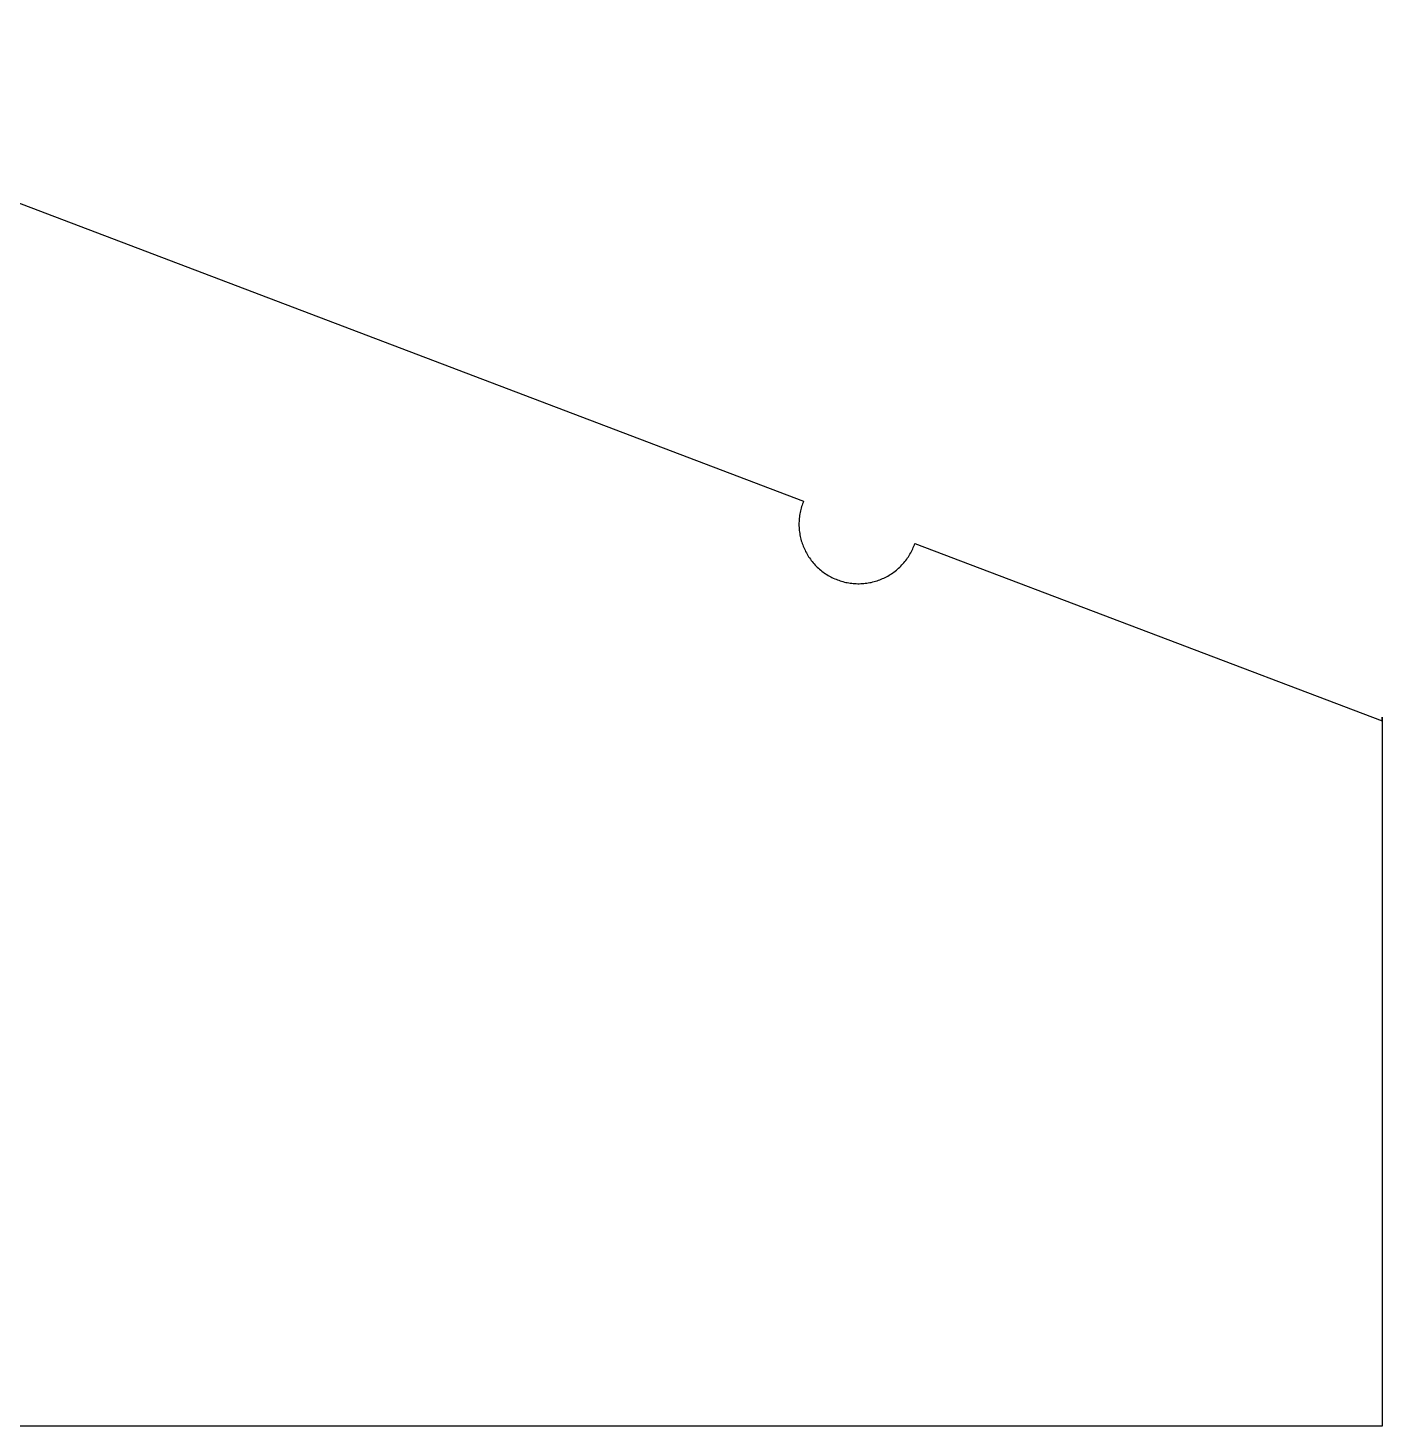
# Model space of a CAD drawing. Extents: x 296 to 1497, y 3 to 304.
# Drawn here: x 1469.66 to 1476.48, y 32.89 to 39.93 of the extents above; entities that cross this region are included whole.
import ezdxf

# ---------------------------------------------------------------- set-up
doc = ezdxf.new("R2010")
doc.units = 0
doc.layers.add('FLAT_PANELS', color=1, linetype='CONTINUOUS')

msp = doc.modelspace()

# ---------------------------------------------------------------- linework, layer by layer
at = {"layer": 'FLAT_PANELS'}
for p, q in [((1467.2963, 39.9261), (1473.5707, 37.5442)), ((1473.5607, 37.5164), (1473.5586, 37.5093)), ((1473.5629, 37.5235), (1473.5607, 37.5164)), ((1473.5654, 37.5305), (1473.5629, 37.5235)), ((1473.568, 37.5374), (1473.5654, 37.5305)), ((1473.5707, 37.5442), (1473.568, 37.5374)), ((1473.5478, 37.4422), (1473.5475, 37.4346)), ((1473.5482, 37.4498), (1473.5478, 37.4422)), ((1473.5489, 37.4574), (1473.5482, 37.4498)), ((1473.5497, 37.465), (1473.5489, 37.4574)), ((1473.5507, 37.4725), (1473.5497, 37.465)), ((1473.5519, 37.48), (1473.5507, 37.4725)), ((1473.5533, 37.4874), (1473.5519, 37.48)), ((1473.5549, 37.4947), (1473.5533, 37.4874)), ((1473.5566, 37.502), (1473.5549, 37.4947)), ((1473.5586, 37.5093), (1473.5566, 37.502)), ((1473.5475, 37.4346), (1473.5475, 37.427)), ((1473.5475, 37.427), (1473.5476, 37.4194)), ((1473.5476, 37.4194), (1473.5479, 37.4118)), ((1473.5479, 37.4118), (1473.5485, 37.4042)), ((1473.5485, 37.4042), (1473.5492, 37.3966)), ((1473.5492, 37.3966), (1473.5501, 37.3891)), ((1473.5501, 37.3891), (1473.5512, 37.3815)), ((1473.5512, 37.3815), (1473.5525, 37.3741)), ((1473.5525, 37.3741), (1473.5539, 37.3667)), ((1473.5539, 37.3667), (1473.5556, 37.3593)), ((1473.5556, 37.3593), (1473.5574, 37.352)), ((1473.5574, 37.352), (1473.5594, 37.3448)), ((1473.5594, 37.3448), (1473.5616, 37.3377)), ((1473.5616, 37.3377), (1473.5639, 37.3306)), ((1473.5639, 37.3306), (1473.5664, 37.3237)), ((1473.5664, 37.3237), (1473.569, 37.3168)), ((1473.569, 37.3168), (1473.5719, 37.31)), ((1473.5719, 37.31), (1473.5748, 37.3033)), ((1473.5748, 37.3033), (1473.578, 37.2966)), ((1474.1172, 37.2972), (1474.1204, 37.304)), ((1474.1204, 37.304), (1474.1234, 37.3108)), ((1474.1234, 37.3108), (1474.1262, 37.3176)), ((1474.1262, 37.3176), (1474.1289, 37.3245)), ((1474.1289, 37.3245), (1474.1313, 37.3314)), ((1474.1313, 37.3314), (1476.484, 36.4383)), ((1473.578, 37.2966), (1473.5813, 37.29)), ((1473.5813, 37.29), (1473.5848, 37.2835)), ((1473.5848, 37.2835), (1473.5885, 37.277)), ((1473.5885, 37.277), (1473.5924, 37.2706)), ((1473.5924, 37.2706), (1473.5964, 37.2642)), ((1473.5964, 37.2642), (1473.6006, 37.258)), ((1473.6006, 37.258), (1473.605, 37.2518)), ((1473.605, 37.2518), (1473.6095, 37.2458)), ((1473.6095, 37.2458), (1473.6142, 37.2398)), ((1473.6142, 37.2398), (1473.6191, 37.234)), ((1473.6191, 37.234), (1473.6241, 37.2282)), ((1474.0709, 37.2283), (1474.0759, 37.234)), ((1474.0759, 37.234), (1474.0808, 37.2399)), ((1474.0808, 37.2399), (1474.0855, 37.2459)), ((1474.0855, 37.2459), (1474.0901, 37.252)), ((1474.0901, 37.252), (1474.0945, 37.2582)), ((1474.0945, 37.2582), (1474.0987, 37.2645)), ((1474.0987, 37.2645), (1474.1027, 37.2709)), ((1474.1027, 37.2709), (1474.1066, 37.2773)), ((1474.1066, 37.2773), (1474.1103, 37.2839)), ((1474.1103, 37.2839), (1474.1139, 37.2905)), ((1474.1139, 37.2905), (1474.1172, 37.2972)), ((1473.6241, 37.2282), (1473.6292, 37.2226)), ((1473.6292, 37.2226), (1473.6345, 37.2172)), ((1473.6345, 37.2172), (1473.64, 37.2118)), ((1473.64, 37.2118), (1473.6455, 37.2066)), ((1473.6455, 37.2066), (1473.6512, 37.2016)), ((1473.6512, 37.2016), (1473.6571, 37.1967)), ((1473.6571, 37.1967), (1473.663, 37.1919)), ((1473.663, 37.1919), (1473.6691, 37.1873)), ((1473.6691, 37.1873), (1473.6752, 37.1829)), ((1473.6752, 37.1829), (1473.6815, 37.1786)), ((1473.6815, 37.1786), (1473.6878, 37.1745)), ((1473.6878, 37.1745), (1473.6942, 37.1706)), ((1473.6942, 37.1706), (1473.7007, 37.1668)), ((1473.7007, 37.1668), (1473.7073, 37.1632)), ((1473.7073, 37.1632), (1473.7139, 37.1598)), ((1473.7139, 37.1598), (1473.7206, 37.1566)), ((1473.975, 37.157), (1473.9817, 37.1602)), ((1473.9817, 37.1602), (1473.9882, 37.1635)), ((1473.9882, 37.1635), (1473.9947, 37.1671)), ((1473.9947, 37.1671), (1474.0011, 37.1708)), ((1474.0011, 37.1708), (1474.0075, 37.1747)), ((1474.0075, 37.1747), (1474.0138, 37.1788)), ((1474.0138, 37.1788), (1474.02, 37.183)), ((1474.02, 37.183), (1474.0261, 37.1874)), ((1474.0261, 37.1874), (1474.0321, 37.192)), ((1474.0321, 37.192), (1474.038, 37.1967)), ((1474.038, 37.1967), (1474.0438, 37.2016)), ((1474.0438, 37.2016), (1474.0495, 37.2067)), ((1474.0495, 37.2067), (1474.055, 37.2119)), ((1474.055, 37.2119), (1474.0605, 37.2172)), ((1474.0605, 37.2172), (1474.0658, 37.2227)), ((1474.0658, 37.2227), (1474.0709, 37.2283)), ((1473.7206, 37.1566), (1473.7274, 37.1536)), ((1473.7274, 37.1536), (1473.7342, 37.1507)), ((1473.7342, 37.1507), (1473.741, 37.148)), ((1473.741, 37.148), (1473.7479, 37.1455)), ((1473.7479, 37.1455), (1473.7549, 37.1431)), ((1473.7549, 37.1431), (1473.762, 37.1409)), ((1473.762, 37.1409), (1473.7691, 37.1389)), ((1473.7691, 37.1389), (1473.7763, 37.137)), ((1473.7763, 37.137), (1473.7836, 37.1354)), ((1473.7836, 37.1354), (1473.791, 37.1338)), ((1473.791, 37.1338), (1473.7984, 37.1325)), ((1473.7984, 37.1325), (1473.8059, 37.1314)), ((1473.8059, 37.1314), (1473.8134, 37.1304)), ((1473.8134, 37.1304), (1473.8209, 37.1297)), ((1473.8209, 37.1297), (1473.8285, 37.1291)), ((1473.8285, 37.1291), (1473.8361, 37.1287)), ((1473.8361, 37.1287), (1473.8437, 37.1285)), ((1473.8437, 37.1285), (1473.8513, 37.1285)), ((1473.8513, 37.1285), (1473.8589, 37.1287)), ((1473.8589, 37.1287), (1473.8666, 37.1291)), ((1473.8666, 37.1291), (1473.8741, 37.1297)), ((1473.8741, 37.1297), (1473.8817, 37.1304)), ((1473.8817, 37.1304), (1473.8893, 37.1314)), ((1473.8893, 37.1314), (1473.8968, 37.1326)), ((1473.8968, 37.1326), (1473.9042, 37.1339)), ((1473.9042, 37.1339), (1473.9117, 37.1354)), ((1473.9117, 37.1354), (1473.919, 37.1371)), ((1473.919, 37.1371), (1473.9263, 37.139)), ((1473.9263, 37.139), (1473.9335, 37.1411)), ((1473.9335, 37.1411), (1473.9407, 37.1433)), ((1473.9407, 37.1433), (1473.9477, 37.1457)), ((1473.9477, 37.1457), (1473.9547, 37.1483)), ((1473.9547, 37.1483), (1473.9616, 37.151)), ((1473.9616, 37.151), (1473.9684, 37.1539)), ((1473.9684, 37.1539), (1473.975, 37.157)), ((1476.484, 36.4566), (1476.484, 36.4567)), ((1476.484, 36.4567), (1476.484, 32.8883)), ((1476.484, 36.4383), (1476.484, 36.4566)), ((1476.484, 32.8883), (1451.084, 32.8883))]:
    msp.add_line(p, q, dxfattribs=at)

doc.saveas('drawing.dxf')
